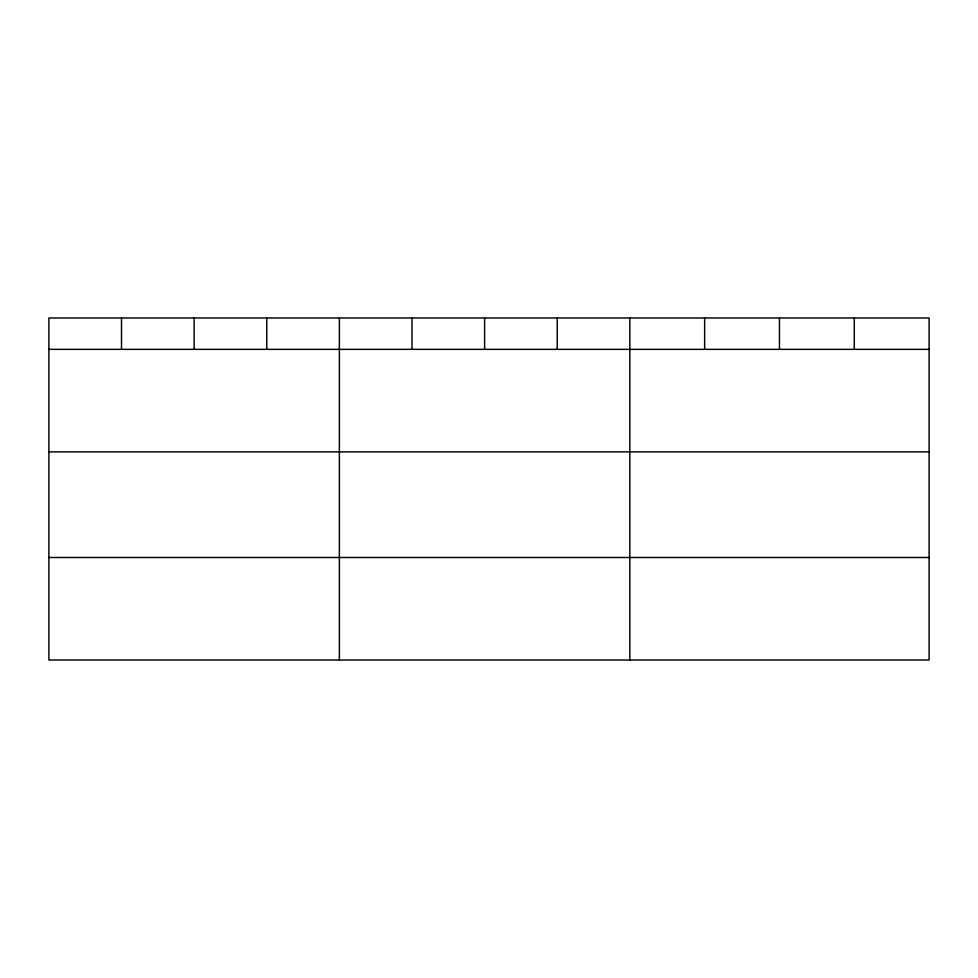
<?xml version="1.0" encoding="UTF-8"?>
<svg xmlns="http://www.w3.org/2000/svg" width="978" height="978" viewBox="0 0 978 978"><rect width="100%" height="100%" fill="white"/><g stroke="black" fill="none" stroke-linecap="round" stroke-linejoin="round"><path stroke-width="1.47" d="M929.1 451.873L929.1 317.984L48.9 317.984L48.9 660.016L929.1 660.016L929.1 451.873L48.9 451.873M48.9 349.354L929.1 349.354M48.9 557.497L929.1 557.497M854.283 317.984L854.283 349.354M779.466 317.984L779.466 349.354M704.649 317.984L704.649 349.354M629.832 317.984L629.832 660.016M557.216 317.984L557.216 349.354M484.599 317.984L484.599 349.354M411.982 317.984L411.982 349.354M339.366 317.984L339.366 660.016M266.749 317.984L266.749 349.354M194.133 317.984L194.133 349.354M121.516 317.984L121.516 349.354"/></g></svg>
